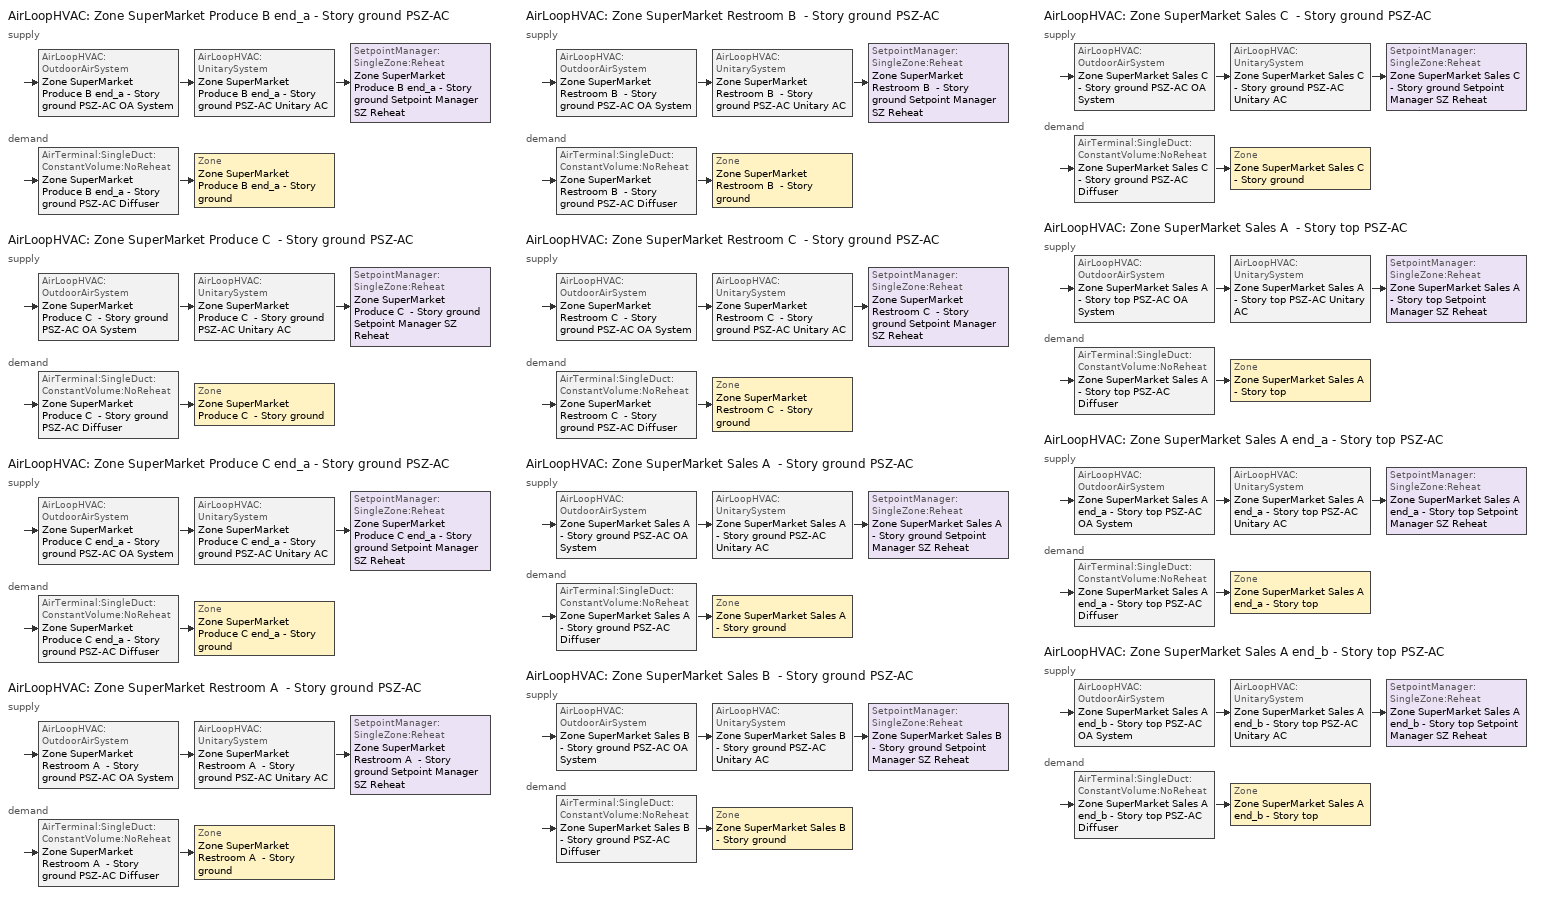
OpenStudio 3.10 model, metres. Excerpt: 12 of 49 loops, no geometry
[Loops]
AirLoopHVAC 'Zone SuperMarket Produce B end_a - Story ground PSZ-AC'
 supply: AirLoopHVAC:OutdoorAirSystem 'Zone SuperMarket Produce B end_a - Story ground PSZ-AC OA System' > AirLoopHVAC:UnitarySystem 'Zone SuperMarket Produce B end_a - Story ground PSZ-AC Unitary AC' > SetpointManager:SingleZone:Reheat 'Zone SuperMarket Produce B end_a - Story ground Setpoint Manager SZ Reheat'
 demand: AirTerminal:SingleDuct:ConstantVolume:NoReheat 'Zone SuperMarket Produce B end_a - Story ground PSZ-AC Diffuser' > Zone 'Zone SuperMarket Produce B end_a - Story ground'
AirLoopHVAC 'Zone SuperMarket Produce C  - Story ground PSZ-AC'
 supply: AirLoopHVAC:OutdoorAirSystem 'Zone SuperMarket Produce C  - Story ground PSZ-AC OA System' > AirLoopHVAC:UnitarySystem 'Zone SuperMarket Produce C  - Story ground PSZ-AC Unitary AC' > SetpointManager:SingleZone:Reheat 'Zone SuperMarket Produce C  - Story ground Setpoint Manager SZ Reheat'
 demand: AirTerminal:SingleDuct:ConstantVolume:NoReheat 'Zone SuperMarket Produce C  - Story ground PSZ-AC Diffuser' > Zone 'Zone SuperMarket Produce C  - Story ground'
AirLoopHVAC 'Zone SuperMarket Produce C end_a - Story ground PSZ-AC'
 supply: AirLoopHVAC:OutdoorAirSystem 'Zone SuperMarket Produce C end_a - Story ground PSZ-AC OA System' > AirLoopHVAC:UnitarySystem 'Zone SuperMarket Produce C end_a - Story ground PSZ-AC Unitary AC' > SetpointManager:SingleZone:Reheat 'Zone SuperMarket Produce C end_a - Story ground Setpoint Manager SZ Reheat'
 demand: AirTerminal:SingleDuct:ConstantVolume:NoReheat 'Zone SuperMarket Produce C end_a - Story ground PSZ-AC Diffuser' > Zone 'Zone SuperMarket Produce C end_a - Story ground'
AirLoopHVAC 'Zone SuperMarket Restroom A  - Story ground PSZ-AC'
 supply: AirLoopHVAC:OutdoorAirSystem 'Zone SuperMarket Restroom A  - Story ground PSZ-AC OA System' > AirLoopHVAC:UnitarySystem 'Zone SuperMarket Restroom A  - Story ground PSZ-AC Unitary AC' > SetpointManager:SingleZone:Reheat 'Zone SuperMarket Restroom A  - Story ground Setpoint Manager SZ Reheat'
 demand: AirTerminal:SingleDuct:ConstantVolume:NoReheat 'Zone SuperMarket Restroom A  - Story ground PSZ-AC Diffuser' > Zone 'Zone SuperMarket Restroom A  - Story ground'
AirLoopHVAC 'Zone SuperMarket Restroom B  - Story ground PSZ-AC'
 supply: AirLoopHVAC:OutdoorAirSystem 'Zone SuperMarket Restroom B  - Story ground PSZ-AC OA System' > AirLoopHVAC:UnitarySystem 'Zone SuperMarket Restroom B  - Story ground PSZ-AC Unitary AC' > SetpointManager:SingleZone:Reheat 'Zone SuperMarket Restroom B  - Story ground Setpoint Manager SZ Reheat'
 demand: AirTerminal:SingleDuct:ConstantVolume:NoReheat 'Zone SuperMarket Restroom B  - Story ground PSZ-AC Diffuser' > Zone 'Zone SuperMarket Restroom B  - Story ground'
AirLoopHVAC 'Zone SuperMarket Restroom C  - Story ground PSZ-AC'
 supply: AirLoopHVAC:OutdoorAirSystem 'Zone SuperMarket Restroom C  - Story ground PSZ-AC OA System' > AirLoopHVAC:UnitarySystem 'Zone SuperMarket Restroom C  - Story ground PSZ-AC Unitary AC' > SetpointManager:SingleZone:Reheat 'Zone SuperMarket Restroom C  - Story ground Setpoint Manager SZ Reheat'
 demand: AirTerminal:SingleDuct:ConstantVolume:NoReheat 'Zone SuperMarket Restroom C  - Story ground PSZ-AC Diffuser' > Zone 'Zone SuperMarket Restroom C  - Story ground'
AirLoopHVAC 'Zone SuperMarket Sales A  - Story ground PSZ-AC'
 supply: AirLoopHVAC:OutdoorAirSystem 'Zone SuperMarket Sales A  - Story ground PSZ-AC OA System' > AirLoopHVAC:UnitarySystem 'Zone SuperMarket Sales A  - Story ground PSZ-AC Unitary AC' > SetpointManager:SingleZone:Reheat 'Zone SuperMarket Sales A  - Story ground Setpoint Manager SZ Reheat'
 demand: AirTerminal:SingleDuct:ConstantVolume:NoReheat 'Zone SuperMarket Sales A  - Story ground PSZ-AC Diffuser' > Zone 'Zone SuperMarket Sales A  - Story ground'
AirLoopHVAC 'Zone SuperMarket Sales B  - Story ground PSZ-AC'
 supply: AirLoopHVAC:OutdoorAirSystem 'Zone SuperMarket Sales B  - Story ground PSZ-AC OA System' > AirLoopHVAC:UnitarySystem 'Zone SuperMarket Sales B  - Story ground PSZ-AC Unitary AC' > SetpointManager:SingleZone:Reheat 'Zone SuperMarket Sales B  - Story ground Setpoint Manager SZ Reheat'
 demand: AirTerminal:SingleDuct:ConstantVolume:NoReheat 'Zone SuperMarket Sales B  - Story ground PSZ-AC Diffuser' > Zone 'Zone SuperMarket Sales B  - Story ground'
AirLoopHVAC 'Zone SuperMarket Sales C  - Story ground PSZ-AC'
 supply: AirLoopHVAC:OutdoorAirSystem 'Zone SuperMarket Sales C  - Story ground PSZ-AC OA System' > AirLoopHVAC:UnitarySystem 'Zone SuperMarket Sales C  - Story ground PSZ-AC Unitary AC' > SetpointManager:SingleZone:Reheat 'Zone SuperMarket Sales C  - Story ground Setpoint Manager SZ Reheat'
 demand: AirTerminal:SingleDuct:ConstantVolume:NoReheat 'Zone SuperMarket Sales C  - Story ground PSZ-AC Diffuser' > Zone 'Zone SuperMarket Sales C  - Story ground'
AirLoopHVAC 'Zone SuperMarket Sales A  - Story top PSZ-AC'
 supply: AirLoopHVAC:OutdoorAirSystem 'Zone SuperMarket Sales A  - Story top PSZ-AC OA System' > AirLoopHVAC:UnitarySystem 'Zone SuperMarket Sales A  - Story top PSZ-AC Unitary AC' > SetpointManager:SingleZone:Reheat 'Zone SuperMarket Sales A  - Story top Setpoint Manager SZ Reheat'
 demand: AirTerminal:SingleDuct:ConstantVolume:NoReheat 'Zone SuperMarket Sales A  - Story top PSZ-AC Diffuser' > Zone 'Zone SuperMarket Sales A  - Story top'
AirLoopHVAC 'Zone SuperMarket Sales A end_a - Story top PSZ-AC'
 supply: AirLoopHVAC:OutdoorAirSystem 'Zone SuperMarket Sales A end_a - Story top PSZ-AC OA System' > AirLoopHVAC:UnitarySystem 'Zone SuperMarket Sales A end_a - Story top PSZ-AC Unitary AC' > SetpointManager:SingleZone:Reheat 'Zone SuperMarket Sales A end_a - Story top Setpoint Manager SZ Reheat'
 demand: AirTerminal:SingleDuct:ConstantVolume:NoReheat 'Zone SuperMarket Sales A end_a - Story top PSZ-AC Diffuser' > Zone 'Zone SuperMarket Sales A end_a - Story top'
AirLoopHVAC 'Zone SuperMarket Sales A end_b - Story top PSZ-AC'
 supply: AirLoopHVAC:OutdoorAirSystem 'Zone SuperMarket Sales A end_b - Story top PSZ-AC OA System' > AirLoopHVAC:UnitarySystem 'Zone SuperMarket Sales A end_b - Story top PSZ-AC Unitary AC' > SetpointManager:SingleZone:Reheat 'Zone SuperMarket Sales A end_b - Story top Setpoint Manager SZ Reheat'
 demand: AirTerminal:SingleDuct:ConstantVolume:NoReheat 'Zone SuperMarket Sales A end_b - Story top PSZ-AC Diffuser' > Zone 'Zone SuperMarket Sales A end_b - Story top'
[Sizing:Zone] Zone Cooling Design Supply Air Temperature Input Method=SupplyAirTemperature; Zone Cooling Design Supply Air Temperature {C}=12.7778; Zone Cooling Design Supply Air Temperature Difference {deltaC}=11.11; Zone Heating Design Supply Air Temperature Input Method=SupplyAirTemperature; Zone Heating Design Supply Air Temperature {C}=50; Zone Heating Design Supply Air Temperature Difference {deltaC}=11.11; Zone Cooling Design Supply Air Humidity Ratio {kg-H2O/kg-air}=0.0085; Zone Heating Design Supply Air Humidity Ratio {kg-H2O/kg-air}=0.008; Cooling Design Air Flow Method=DesignDay; Heating Design Air Flow Method=DesignDay; Heating Maximum Air Flow Fraction=1; Account for Dedicated Outdoor Air System=No; Dedicated Outdoor Air System Control Strategy=NeutralSupplyAir; Dedicated Outdoor Air Low Setpoint Temperature for Design {C}=autosize; Dedicated Outdoor Air High Setpoint Temperature for Design {C}=autosize; Zone Load Sizing Method=Sensible Load Only No Latent Load; Zone Latent Cooling Design Supply Air Humidity Ratio Input Method=HumidityRatioDifference; Zone Cooling Design Supply Air Humidity Ratio Difference {kgWater/kgDryAir}=0.005; Zone Latent Heating Design Supply Air Humidity Ratio Input Method=HumidityRatioDifference; Zone Humidification Design Supply Air Humidity Ratio Difference {kgWater/kgDryAir}=0.005; Sizing Option=Coincident
Zone SuperMarket Produce B end_a - Story ground; Zone SuperMarket Produce C end_a - Story ground; Zone SuperMarket Produce C  - Story ground; Zone SuperMarket Restroom A  - Story ground; Zone SuperMarket Restroom B  - Story ground; Zone SuperMarket Restroom C  - Story ground; Zone SuperMarket Sales A  - Story ground; Zone SuperMarket Sales B  - Story ground; Zone SuperMarket Sales C  - Story ground; Zone SuperMarket Sales A end_a - Story top; Zone SuperMarket Sales A  - Story top; Zone SuperMarket Sales A end_b - Story top
[Zone equipment]
Zone SuperMarket Produce B end_a - Story ground: Zone SuperMarket Produce B end_a - Story ground PSZ-AC Diffuser
Zone SuperMarket Produce C end_a - Story ground: Zone SuperMarket Produce C end_a - Story ground PSZ-AC Diffuser
Zone SuperMarket Produce C  - Story ground: Zone SuperMarket Produce C  - Story ground PSZ-AC Diffuser
Zone SuperMarket Restroom A  - Story ground: Zone SuperMarket Restroom A  - Story ground PSZ-AC Diffuser
Zone SuperMarket Restroom B  - Story ground: Zone SuperMarket Restroom B  - Story ground PSZ-AC Diffuser
Zone SuperMarket Restroom C  - Story ground: Zone SuperMarket Restroom C  - Story ground PSZ-AC Diffuser
Zone SuperMarket Sales A  - Story ground: Zone SuperMarket Sales A  - Story ground PSZ-AC Diffuser
Zone SuperMarket Sales B  - Story ground: Zone SuperMarket Sales B  - Story ground PSZ-AC Diffuser
Zone SuperMarket Sales C  - Story ground: Zone SuperMarket Sales C  - Story ground PSZ-AC Diffuser
Zone SuperMarket Sales A end_a - Story top: Zone SuperMarket Sales A end_a - Story top PSZ-AC Diffuser
Zone SuperMarket Sales A  - Story top: Zone SuperMarket Sales A  - Story top PSZ-AC Diffuser
Zone SuperMarket Sales A end_b - Story top: Zone SuperMarket Sales A end_b - Story top PSZ-AC Diffuser
[AirLoopHVAC] Design Return Air Flow Fraction of Supply Air Flow=1
Name | Availability Schedule | Design Supply Air Flow Rate {m3/s}
Zone SuperMarket Produce B end_a - Story ground PSZ-AC | Zone SuperMarket Produce B end_a - Story ground PSZ-AC_constant_night_fan_schedule | 0.29389
Zone SuperMarket Produce C  - Story ground PSZ-AC | Zone SuperMarket Produce C  - Story ground PSZ-AC_constant_night_fan_schedule | 0.333677
Zone SuperMarket Produce C end_a - Story ground PSZ-AC | Zone SuperMarket Produce C end_a - Story ground PSZ-AC_constant_night_fan_schedule | 0.106732
Zone SuperMarket Restroom A  - Story ground PSZ-AC | Zone SuperMarket Restroom A  - Story ground PSZ-AC_constant_night_fan_schedule | 0.0580182
Zone SuperMarket Restroom B  - Story ground PSZ-AC | Zone SuperMarket Restroom B  - Story ground PSZ-AC_constant_night_fan_schedule | 0.222633
Zone SuperMarket Restroom C  - Story ground PSZ-AC | Zone SuperMarket Restroom C  - Story ground PSZ-AC_constant_night_fan_schedule | 0.0580182
Zone SuperMarket Sales A  - Story ground PSZ-AC | Zone SuperMarket Sales A  - Story ground PSZ-AC_constant_night_fan_schedule | 0.285433
Zone SuperMarket Sales B  - Story ground PSZ-AC | Zone SuperMarket Sales B  - Story ground PSZ-AC_constant_night_fan_schedule | 0.84582
Zone SuperMarket Sales C  - Story ground PSZ-AC | Zone SuperMarket Sales C  - Story ground PSZ-AC_constant_night_fan_schedule | 0.270345
Zone SuperMarket Sales A  - Story top PSZ-AC | Zone SuperMarket Sales A  - Story top PSZ-AC_constant_night_fan_schedule | 2.94826
Zone SuperMarket Sales A end_a - Story top PSZ-AC | Zone SuperMarket Sales A end_a - Story top PSZ-AC_constant_night_fan_schedule | 0.231279
Zone SuperMarket Sales A end_b - Story top PSZ-AC | Zone SuperMarket Sales A end_b - Story top PSZ-AC_constant_night_fan_schedule | 0.227542
[Sizing:System] Type of Load to Size On=Sensible; Central Heating Maximum System Air Flow Ratio=1; Preheat Design Temperature {C}=7.22222; Preheat Design Humidity Ratio {kg-H2O/kg-Air}=0.008; Precool Design Temperature {C}=12.7778; Precool Design Humidity Ratio {kg-H2O/kg-Air}=0.008; Central Cooling Design Supply Air Temperature {C}=12.7778; Central Heating Design Supply Air Temperature {C}=50; Sizing Option=Coincident; 100% Outdoor Air in Cooling=No; 100% Outdoor Air in Heating=No; Central Cooling Design Supply Air Humidity Ratio {kg-H2O/kg-Air}=0.0085; Central Heating Design Supply Air Humidity Ratio {kg-H2O/kg-Air}=0.008; Cooling Design Air Flow Method=DesignDay; Heating Design Air Flow Method=DesignDay; System Outdoor Air Method=ZoneSum; Zone Maximum Outdoor Air Fraction=1; Cooling Supply Air Flow Rate Per Floor Area {m3/s-m2}=0.00996765; Cooling Fraction of Autosized Cooling Supply Air Flow Rate=1; Cooling Supply Air Flow Rate Per Unit Cooling Capacity {m3/s-W}=3.94755e-05; Heating Supply Air Flow Rate Per Floor Area {m3/s-m2}=0.00996765; Heating Fraction of Autosized Heating Supply Air Flow Rate=1; Heating Fraction of Autosized Cooling Supply Air Flow Rate=1; Heating Supply Air Flow Rate Per Unit Heating Capacity {m3/s-W}=3.15882e-05; Cooling Design Capacity Method=CoolingDesignCapacity; Cooling Design Capacity Per Floor Area {W/m2}=234.7; Fraction of Autosized Cooling Design Capacity=1; Heating Design Capacity Method=HeatingDesignCapacity; Heating Design Capacity Per Floor Area {W/m2}=157; Fraction of Autosized Heating Design Capacity=1; Central Cooling Capacity Control Method=OnOff; Occupant Diversity=1
Name | Design Outdoor Air Flow Rate {m3/s} | Cooling Design Capacity {W} | Heating Design Capacity {W}
Zone SuperMarket Produce B end_a - Story ground PSZ-AC | 0.29389 | 5352.53 | 8305.97
Zone SuperMarket Produce C  - Story ground PSZ-AC | 0.333677 | 6500.44 | 10730.79
Zone SuperMarket Produce C end_a - Story ground PSZ-AC | 0.106732 | 1693.56 | 2540.98
Zone SuperMarket Restroom A  - Story ground PSZ-AC; Zone SuperMarket Restroom C  - Story ground PSZ-AC | 0.0580182 | 1706.07 | 3942.13
Zone SuperMarket Restroom B  - Story ground PSZ-AC | 0.222633 | 6546.72 | 15127.14
Zone SuperMarket Sales A  - Story ground PSZ-AC | 0.285433 | 4088.61 | 3752.61
Zone SuperMarket Sales B  - Story ground PSZ-AC | 0.84582 | 12696.99 | 14399.88
Zone SuperMarket Sales C  - Story ground PSZ-AC | 0.270345 | 3862.95 | 3752.61
Zone SuperMarket Sales A  - Story top PSZ-AC | 2.94826 | 42531.98 | 33576.05
Zone SuperMarket Sales A end_a - Story top PSZ-AC | 0.231279 | 3201.58 | 2969.93
Zone SuperMarket Sales A end_b - Story top PSZ-AC | 0.227542 | 3168.68 | 2970.12
[SetpointManager:SingleZone:Reheat] Minimum Supply Air Temperature {C}=12.7778; Maximum Supply Air Temperature {C}=50
Name | Control Zone | Setpoint Node or NodeList
Zone SuperMarket Produce B end_a - Story ground Setpoint Manager SZ Reheat | Zone SuperMarket Produce B end_a - Story ground | Zone SuperMarket Produce B end_a - Story ground PSZ-AC Supply Outlet Node
Zone SuperMarket Produce C  - Story ground Setpoint Manager SZ Reheat | Zone SuperMarket Produce C  - Story ground | Zone SuperMarket Produce C  - Story ground PSZ-AC Supply Outlet Node
Zone SuperMarket Produce C end_a - Story ground Setpoint Manager SZ Reheat | Zone SuperMarket Produce C end_a - Story ground | Zone SuperMarket Produce C end_a - Story ground PSZ-AC Supply Outlet Node
Zone SuperMarket Restroom A  - Story ground Setpoint Manager SZ Reheat | Zone SuperMarket Restroom A  - Story ground | Zone SuperMarket Restroom A  - Story ground PSZ-AC Supply Outlet Node
Zone SuperMarket Restroom B  - Story ground Setpoint Manager SZ Reheat | Zone SuperMarket Restroom B  - Story ground | Zone SuperMarket Restroom B  - Story ground PSZ-AC Supply Outlet Node
Zone SuperMarket Restroom C  - Story ground Setpoint Manager SZ Reheat | Zone SuperMarket Restroom C  - Story ground | Zone SuperMarket Restroom C  - Story ground PSZ-AC Supply Outlet Node
Zone SuperMarket Sales A  - Story ground Setpoint Manager SZ Reheat | Zone SuperMarket Sales A  - Story ground | Zone SuperMarket Sales A  - Story ground PSZ-AC Supply Outlet Node
Zone SuperMarket Sales B  - Story ground Setpoint Manager SZ Reheat | Zone SuperMarket Sales B  - Story ground | Zone SuperMarket Sales B  - Story ground PSZ-AC Supply Outlet Node
Zone SuperMarket Sales C  - Story ground Setpoint Manager SZ Reheat | Zone SuperMarket Sales C  - Story ground | Zone SuperMarket Sales C  - Story ground PSZ-AC Supply Outlet Node
Zone SuperMarket Sales A  - Story top Setpoint Manager SZ Reheat | Zone SuperMarket Sales A  - Story top | Zone SuperMarket Sales A  - Story top PSZ-AC Supply Outlet Node
Zone SuperMarket Sales A end_a - Story top Setpoint Manager SZ Reheat | Zone SuperMarket Sales A end_a - Story top | Zone SuperMarket Sales A end_a - Story top PSZ-AC Supply Outlet Node
Zone SuperMarket Sales A end_b - Story top Setpoint Manager SZ Reheat | Zone SuperMarket Sales A end_b - Story top | Zone SuperMarket Sales A end_b - Story top PSZ-AC Supply Outlet Node
[Coil:Heating:Electric] Efficiency=1
Name | Availability Schedule | Nominal Capacity {W}
Zone SuperMarket Produce B end_a - Story ground PSZ-AC Electric Htg Coil | Always On Discrete | 14532.1
Zone SuperMarket Produce B end_a - Story ground PSZ-AC No Heat; Zone SuperMarket Produce C  - Story ground PSZ-AC No Heat; Zone SuperMarket Produce C end_a - Story ground PSZ-AC No Heat; Zone SuperMarket Restroom A  - Story ground PSZ-AC No Heat; Zone SuperMarket Restroom B  - Story ground PSZ-AC No Heat; Zone SuperMarket Restroom C  - Story ground PSZ-AC No Heat; Zone SuperMarket Sales A  - Story ground PSZ-AC No Heat; Zone SuperMarket Sales B  - Story ground PSZ-AC No Heat; Zone SuperMarket Sales C  - Story ground PSZ-AC No Heat; Zone SuperMarket Sales A  - Story top PSZ-AC No Heat; Zone SuperMarket Sales A end_a - Story top PSZ-AC No Heat; Zone SuperMarket Sales A end_b - Story top PSZ-AC No Heat | Always Off Discrete | 0
Zone SuperMarket Produce C  - Story ground PSZ-AC Electric Htg Coil | Always On Discrete | 17105.6
Zone SuperMarket Produce C end_a - Story ground PSZ-AC Electric Htg Coil | Always On Discrete | 4880.58
Zone SuperMarket Restroom A  - Story ground PSZ-AC Electric Htg Coil; Zone SuperMarket Restroom C  - Story ground PSZ-AC Electric Htg Coil | Always On Discrete | 3942.13
Zone SuperMarket Restroom B  - Story ground PSZ-AC Electric Htg Coil | Always On Discrete | 15127.1
Zone SuperMarket Sales A  - Story ground PSZ-AC Electric Htg Coil | Always On Discrete | 12102.7
Zone SuperMarket Sales B  - Story ground PSZ-AC Electric Htg Coil | Always On Discrete | 37391.3
Zone SuperMarket Sales C  - Story ground PSZ-AC Electric Htg Coil | Always On Discrete | 11555.4
Zone SuperMarket Sales A  - Story top PSZ-AC Electric Htg Coil | Always On Discrete | 122597
Zone SuperMarket Sales A end_a - Story top PSZ-AC Electric Htg Coil | Always On Discrete | 9398.72
Zone SuperMarket Sales A end_b - Story top PSZ-AC Electric Htg Coil | Always On Discrete | 9263.16
[Coil:Cooling:DX:SingleSpeed] Availability Schedule=Always On Discrete; Rated Evaporator Fan Power Per Volume Flow Rate 2017 {W/(m3/s)}=773.3; Rated Evaporator Fan Power Per Volume Flow Rate 2023 {W/(m3/s)}=934.4; Total Cooling Capacity Function of Temperature Curve=CoilClgDXQRatio_fTwbToadbSI; Total Cooling Capacity Function of Flow Fraction Curve=CoilClgDXSnglQRatio_fCFMRatio; Energy Input Ratio Function of Temperature Curve=CoilClgDXEIRRatio_fTwbToadbSI; Energy Input Ratio Function of Flow Fraction Curve=CoilClgDXSnglEIRRatio_fCFMRatio; Part Load Fraction Correlation Curve=CoilClgDXEIRRatio_fQFrac; Minimum Outdoor Dry-Bulb Temperature for Compressor Operation {C}=-25; Nominal Time for Condensate Removal to Begin {s}=0; Ratio of Initial Moisture Evaporation Rate and Steady State Latent Capacity=0; Maximum Cycling Rate {cycles/hr}=0; Latent Capacity Time Constant {s}=0; Condenser Type=AirCooled; Evaporative Condenser Effectiveness=0.9; Evaporative Condenser Air Flow Rate {m3/s}=autosize; Evaporative Condenser Pump Rated Power Consumption {W}=autosize; Crankcase Heater Capacity {W}=0; Maximum Outdoor Dry-Bulb Temperature for Crankcase Heater Operation {C}=10; Basin Heater Capacity {W/K}=0; Basin Heater Setpoint Temperature {C}=2
Name | Rated Total Cooling Capacity {W} | Rated Sensible Heat Ratio | Rated COP {W/W} | Rated Air Flow Rate {m3/s}
Zone SuperMarket Produce B end_a - Story ground PSZ-AC 1spd DX AC Clg Coil 39kBtu/hr 13SEER | 7298 | 0.701083 | 3.6504 | 0.29389
Zone SuperMarket Produce C  - Story ground PSZ-AC 1spd DX AC Clg Coil 47kBtu/hr 13SEER | 8285.98 | 0.701083 | 3.6504 | 0.333677
Zone SuperMarket Produce C end_a - Story ground PSZ-AC 1spd DX AC Clg Coil 12kBtu/hr 13SEER | 2650.4 | 0.701083 | 3.6504 | 0.106732
Zone SuperMarket Restroom A  - Story ground PSZ-AC 1spd DX AC Clg Coil 5kBtu/hr 13SEER; Zone SuperMarket Restroom C  - Story ground PSZ-AC 1spd DX AC Clg Coil 5kBtu/hr 13SEER | 1440.73 | 0.701083 | 3.6504 | 0.0580182
Zone SuperMarket Restroom B  - Story ground PSZ-AC 1spd DX AC Clg Coil 19kBtu/hr 13SEER | 5528.51 | 0.701083 | 3.6504 | 0.222633
Zone SuperMarket Sales A  - Story ground PSZ-AC 1spd DX AC Clg Coil 25kBtu/hr 13SEER | 6565.77 | 0.725576 | 3.6504 | 0.285433
Zone SuperMarket Sales B  - Story ground PSZ-AC 1spd DX AC Clg Coil 81kBtu/hr 11.2EER | 21003.7 | 0.701083 | 3.86636 | 0.84582
Zone SuperMarket Sales C  - Story ground PSZ-AC 1spd DX AC Clg Coil 24kBtu/hr 13SEER | 6383 | 0.716766 | 3.6504 | 0.270345
Zone SuperMarket Sales A  - Story top PSZ-AC 1spd DX AC Clg Coil 256kBtu/hr 10EER | 66372.9 | 0.732338 | 3.46672 | 2.94826
Zone SuperMarket Sales A end_a - Story top PSZ-AC 1spd DX AC Clg Coil 19kBtu/hr 13SEER | 4833.44 | 0.759214 | 3.6504 | 0.231279
Zone SuperMarket Sales A end_b - Story top PSZ-AC 1spd DX AC Clg Coil 18kBtu/hr 13SEER | 4772.32 | 0.758178 | 3.6504 | 0.227542
[Fan:OnOff] Availability Schedule=Always On Discrete; Motor In Airstream Fraction=1
Name | Fan Total Efficiency | Pressure Rise {Pa} | Maximum Flow Rate {m3/s} | Motor Efficiency | Fan Power Ratio Function of Speed Ratio Curve | Fan Efficiency Ratio Function of Speed Ratio Curve
Zone SuperMarket Produce B end_a - Story ground PSZ-AC Fan | 0.53625 | 622.722 | 0.29389 | 0.825 | Fan On Off Power Curve 30 | Fan On Off Efficiency Curve 30
Zone SuperMarket Produce C  - Story ground PSZ-AC Fan | 0.53625 | 622.722 | 0.333677 | 0.825 | Fan On Off Power Curve 31 | Fan On Off Efficiency Curve 31
Zone SuperMarket Produce C end_a - Story ground PSZ-AC Fan | 0.53625 | 622.722 | 0.106732 | 0.825 | Fan On Off Power Curve 32 | Fan On Off Efficiency Curve 32
Zone SuperMarket Restroom A  - Story ground PSZ-AC Fan | 0.53625 | 622.722 | 0.0580182 | 0.825 | Fan On Off Power Curve 33 | Fan On Off Efficiency Curve 33
Zone SuperMarket Restroom B  - Story ground PSZ-AC Fan | 0.53625 | 622.722 | 0.222633 | 0.825 | Fan On Off Power Curve 34 | Fan On Off Efficiency Curve 34
Zone SuperMarket Restroom C  - Story ground PSZ-AC Fan | 0.53625 | 622.722 | 0.0580182 | 0.825 | Fan On Off Power Curve 35 | Fan On Off Efficiency Curve 35
Zone SuperMarket Sales A  - Story ground PSZ-AC Fan | 0.53625 | 622.722 | 0.285433 | 0.825 | Fan On Off Power Curve 36 | Fan On Off Efficiency Curve 36
Zone SuperMarket Sales B  - Story ground PSZ-AC Fan | 0.546 | 622.722 | 0.84582 | 0.84 | Fan On Off Power Curve 37 | Fan On Off Efficiency Curve 37
Zone SuperMarket Sales C  - Story ground PSZ-AC Fan | 0.53625 | 622.722 | 0.270345 | 0.825 | Fan On Off Power Curve 38 | Fan On Off Efficiency Curve 38
Zone SuperMarket Sales A  - Story top PSZ-AC Fan | 0.58175 | 1018.77 | 2.94826 | 0.895 | Fan On Off Power Curve 39 | Fan On Off Efficiency Curve 39
Zone SuperMarket Sales A end_a - Story top PSZ-AC Fan | 0.53625 | 622.722 | 0.231279 | 0.825 | Fan On Off Power Curve 40 | Fan On Off Efficiency Curve 40
Zone SuperMarket Sales A end_b - Story top PSZ-AC Fan | 0.53625 | 622.722 | 0.227542 | 0.825 | Fan On Off Power Curve 41 | Fan On Off Efficiency Curve 41
[AirLoopHVAC:UnitarySystem] Control Type=Load; Dehumidification Control Type=None; Availability Schedule=Always On Discrete; Fan Placement=DrawThrough; DX Heating Coil Sizing Ratio=1; Use DOAS DX Cooling Coil=No; DOAS DX Cooling Coil Leaving Minimum Air Temperature {C}=2; Latent Load Control=SensibleOnlyLoadControl; Supply Air Flow Rate Method During Cooling Operation=SupplyAirFlowRate; Supply Air Flow Rate Method During Heating Operation=SupplyAirFlowRate; Supply Air Flow Rate Method When No Cooling or Heating is Required=None; No Load Supply Air Flow Rate Control Set To Low Speed=Yes; Maximum Supply Air Temperature {C}=50; Maximum Outdoor Dry-Bulb Temperature for Supplemental Heater Operation {C}=21; Ancilliary On-Cycle Electric Power {W}=0; Ancilliary Off-Cycle Electric Power {W}=0
Name | Controlling Zone or Thermostat Location | Supply Fan | Supply Air Fan Operating Mode Schedule | Heating Coil | Cooling Coil | Supplemental Heating Coil | Supply Air Flow Rate During Cooling Operation {m3/s} | Supply Air Flow Rate During Heating Operation {m3/s}
Zone SuperMarket Produce B end_a - Story ground PSZ-AC Unitary AC | Zone SuperMarket Produce B end_a - Story ground | Zone SuperMarket Produce B end_a - Story ground PSZ-AC Fan | Zone SuperMarket Produce B end_a - Story ground PSZ-AC_constant_night_fan_schedule | Zone SuperMarket Produce B end_a - Story ground PSZ-AC Electric Htg Coil | Zone SuperMarket Produce B end_a - Story ground PSZ-AC 1spd DX AC Clg Coil 39kBtu/hr 13SEER | Zone SuperMarket Produce B end_a - Story ground PSZ-AC No Heat | 0.29389 | 0.29389
Zone SuperMarket Produce C  - Story ground PSZ-AC Unitary AC | Zone SuperMarket Produce C  - Story ground | Zone SuperMarket Produce C  - Story ground PSZ-AC Fan | Zone SuperMarket Produce C  - Story ground PSZ-AC_constant_night_fan_schedule | Zone SuperMarket Produce C  - Story ground PSZ-AC Electric Htg Coil | Zone SuperMarket Produce C  - Story ground PSZ-AC 1spd DX AC Clg Coil 47kBtu/hr 13SEER | Zone SuperMarket Produce C  - Story ground PSZ-AC No Heat | 0.333677 | 0.333677
Zone SuperMarket Produce C end_a - Story ground PSZ-AC Unitary AC | Zone SuperMarket Produce C end_a - Story ground | Zone SuperMarket Produce C end_a - Story ground PSZ-AC Fan | Zone SuperMarket Produce C end_a - Story ground PSZ-AC_constant_night_fan_schedule | Zone SuperMarket Produce C end_a - Story ground PSZ-AC Electric Htg Coil | Zone SuperMarket Produce C end_a - Story ground PSZ-AC 1spd DX AC Clg Coil 12kBtu/hr 13SEER | Zone SuperMarket Produce C end_a - Story ground PSZ-AC No Heat | 0.106732 | 0.106732
Zone SuperMarket Restroom A  - Story ground PSZ-AC Unitary AC | Zone SuperMarket Restroom A  - Story ground | Zone SuperMarket Restroom A  - Story ground PSZ-AC Fan | Zone SuperMarket Restroom A  - Story ground PSZ-AC_constant_night_fan_schedule | Zone SuperMarket Restroom A  - Story ground PSZ-AC Electric Htg Coil | Zone SuperMarket Restroom A  - Story ground PSZ-AC 1spd DX AC Clg Coil 5kBtu/hr 13SEER | Zone SuperMarket Restroom A  - Story ground PSZ-AC No Heat | 0.0580182 | 0.0580182
Zone SuperMarket Restroom B  - Story ground PSZ-AC Unitary AC | Zone SuperMarket Restroom B  - Story ground | Zone SuperMarket Restroom B  - Story ground PSZ-AC Fan | Zone SuperMarket Restroom B  - Story ground PSZ-AC_constant_night_fan_schedule | Zone SuperMarket Restroom B  - Story ground PSZ-AC Electric Htg Coil | Zone SuperMarket Restroom B  - Story ground PSZ-AC 1spd DX AC Clg Coil 19kBtu/hr 13SEER | Zone SuperMarket Restroom B  - Story ground PSZ-AC No Heat | 0.222633 | 0.222633
Zone SuperMarket Restroom C  - Story ground PSZ-AC Unitary AC | Zone SuperMarket Restroom C  - Story ground | Zone SuperMarket Restroom C  - Story ground PSZ-AC Fan | Zone SuperMarket Restroom C  - Story ground PSZ-AC_constant_night_fan_schedule | Zone SuperMarket Restroom C  - Story ground PSZ-AC Electric Htg Coil | Zone SuperMarket Restroom C  - Story ground PSZ-AC 1spd DX AC Clg Coil 5kBtu/hr 13SEER | Zone SuperMarket Restroom C  - Story ground PSZ-AC No Heat | 0.0580182 | 0.0580182
Zone SuperMarket Sales A  - Story ground PSZ-AC Unitary AC | Zone SuperMarket Sales A  - Story ground | Zone SuperMarket Sales A  - Story ground PSZ-AC Fan | Zone SuperMarket Sales A  - Story ground PSZ-AC_constant_night_fan_schedule | Zone SuperMarket Sales A  - Story ground PSZ-AC Electric Htg Coil | Zone SuperMarket Sales A  - Story ground PSZ-AC 1spd DX AC Clg Coil 25kBtu/hr 13SEER | Zone SuperMarket Sales A  - Story ground PSZ-AC No Heat | 0.285433 | 0.285433
Zone SuperMarket Sales B  - Story ground PSZ-AC Unitary AC | Zone SuperMarket Sales B  - Story ground | Zone SuperMarket Sales B  - Story ground PSZ-AC Fan | Zone SuperMarket Sales B  - Story ground PSZ-AC_constant_night_fan_schedule | Zone SuperMarket Sales B  - Story ground PSZ-AC Electric Htg Coil | Zone SuperMarket Sales B  - Story ground PSZ-AC 1spd DX AC Clg Coil 81kBtu/hr 11.2EER | Zone SuperMarket Sales B  - Story ground PSZ-AC No Heat | 0.84582 | 0.84582
Zone SuperMarket Sales C  - Story ground PSZ-AC Unitary AC | Zone SuperMarket Sales C  - Story ground | Zone SuperMarket Sales C  - Story ground PSZ-AC Fan | Zone SuperMarket Sales C  - Story ground PSZ-AC_constant_night_fan_schedule | Zone SuperMarket Sales C  - Story ground PSZ-AC Electric Htg Coil | Zone SuperMarket Sales C  - Story ground PSZ-AC 1spd DX AC Clg Coil 24kBtu/hr 13SEER | Zone SuperMarket Sales C  - Story ground PSZ-AC No Heat | 0.270345 | 0.270345
Zone SuperMarket Sales A  - Story top PSZ-AC Unitary AC | Zone SuperMarket Sales A  - Story top | Zone SuperMarket Sales A  - Story top PSZ-AC Fan | Zone SuperMarket Sales A  - Story top PSZ-AC_constant_night_fan_schedule | Zone SuperMarket Sales A  - Story top PSZ-AC Electric Htg Coil | Zone SuperMarket Sales A  - Story top PSZ-AC 1spd DX AC Clg Coil 256kBtu/hr 10EER | Zone SuperMarket Sales A  - Story top PSZ-AC No Heat | 2.94826 | 2.94826
Zone SuperMarket Sales A end_a - Story top PSZ-AC Unitary AC | Zone SuperMarket Sales A end_a - Story top | Zone SuperMarket Sales A end_a - Story top PSZ-AC Fan | Zone SuperMarket Sales A end_a - Story top PSZ-AC_constant_night_fan_schedule | Zone SuperMarket Sales A end_a - Story top PSZ-AC Electric Htg Coil | Zone SuperMarket Sales A end_a - Story top PSZ-AC 1spd DX AC Clg Coil 19kBtu/hr 13SEER | Zone SuperMarket Sales A end_a - Story top PSZ-AC No Heat | 0.231279 | 0.231279
Zone SuperMarket Sales A end_b - Story top PSZ-AC Unitary AC | Zone SuperMarket Sales A end_b - Story top | Zone SuperMarket Sales A end_b - Story top PSZ-AC Fan | Zone SuperMarket Sales A end_b - Story top PSZ-AC_constant_night_fan_schedule | Zone SuperMarket Sales A end_b - Story top PSZ-AC Electric Htg Coil | Zone SuperMarket Sales A end_b - Story top PSZ-AC 1spd DX AC Clg Coil 18kBtu/hr 13SEER | Zone SuperMarket Sales A end_b - Story top PSZ-AC No Heat | 0.227542 | 0.227542
[Controller:OutdoorAir] Economizer Control Type=NoEconomizer; Economizer Control Action Type=ModulateFlow; Economizer Maximum Limit Dry-Bulb Temperature {C}=28; Economizer Maximum Limit Enthalpy {J/kg}=64000; Lockout Type=LockoutWithCompressor; Minimum Limit Type=FixedMinimum; High Humidity Control=No; High Humidity Outdoor Air Flow Ratio=1; Control High Indoor Humidity Based on Outdoor Humidity Ratio=Yes; Heat Recovery Bypass Control Type=BypassWhenWithinEconomizerLimits; Economizer Operation Staging=InterlockedWithMechanicalCooling
Name | Minimum Outdoor Air Flow Rate {m3/s} | Maximum Outdoor Air Flow Rate {m3/s} | Minimum Outdoor Air Schedule | Maximum Fraction of Outdoor Air Schedule | Controller Mechanical Ventilation
Zone SuperMarket Produce B end_a - Story ground PSZ-AC OA System Controller | 0.122243 | 0.29389 | Zone SuperMarket Produce B end_a - Story ground PSZ-AC_night_ventcycle_schedule | ems_Zone_SuperMarket_Produce_B_end_a___Story_ground_PSZ_AC_maxOASch | Controller Mechanical Ventilation 31
Zone SuperMarket Produce C  - Story ground PSZ-AC OA System Controller | 0.15793 | 0.333677 | Zone SuperMarket Produce C  - Story ground PSZ-AC_night_ventcycle_schedule | ems_Zone_SuperMarket_Produce_C____Story_ground_PSZ_AC_maxOASch | Controller Mechanical Ventilation 32
Zone SuperMarket Produce C end_a - Story ground PSZ-AC OA System Controller | 0.0318565 | 0.106732 | Zone SuperMarket Produce C end_a - Story ground PSZ-AC_night_ventcycle_schedule | ems_Zone_SuperMarket_Produce_C_end_a___Story_ground_PSZ_AC_maxOASch | Controller Mechanical Ventilation 33
Zone SuperMarket Restroom A  - Story ground PSZ-AC OA System Controller | 0.0580182 | 0.0580182 | Zone SuperMarket Restroom A  - Story ground PSZ-AC_night_ventcycle_schedule | ems_Zone_SuperMarket_Restroom_A____Story_ground_PSZ_AC_maxOASch | Controller Mechanical Ventilation 34
Zone SuperMarket Restroom B  - Story ground PSZ-AC OA System Controller | 0.222633 | 0.222633 | Zone SuperMarket Restroom B  - Story ground PSZ-AC_night_ventcycle_schedule | ems_Zone_SuperMarket_Restroom_B____Story_ground_PSZ_AC_maxOASch | Controller Mechanical Ventilation 35
Zone SuperMarket Restroom C  - Story ground PSZ-AC OA System Controller | 0.0580182 | 0.0580182 | Zone SuperMarket Restroom C  - Story ground PSZ-AC_night_ventcycle_schedule | ems_Zone_SuperMarket_Restroom_C____Story_ground_PSZ_AC_maxOASch | Controller Mechanical Ventilation 36
Zone SuperMarket Sales A  - Story ground PSZ-AC OA System Controller | 0.0552288 | 0.285433 | Zone SuperMarket Sales A  - Story ground PSZ-AC_night_ventcycle_schedule | ems_Zone_SuperMarket_Sales_A____Story_ground_PSZ_AC_maxOASch | Controller Mechanical Ventilation 37
Zone SuperMarket Sales B  - Story ground PSZ-AC OA System Controller | 0.21193 | 0.84582 | Zone SuperMarket Sales B  - Story ground PSZ-AC_night_ventcycle_schedule | ems_Zone_SuperMarket_Sales_B____Story_ground_PSZ_AC_maxOASch | Controller Mechanical Ventilation 38
Zone SuperMarket Sales C  - Story ground PSZ-AC OA System Controller | 0.0552288 | 0.270345 | Zone SuperMarket Sales C  - Story ground PSZ-AC_night_ventcycle_schedule | ems_Zone_SuperMarket_Sales_C____Story_ground_PSZ_AC_maxOASch | Controller Mechanical Ventilation 39
Zone SuperMarket Sales A  - Story top PSZ-AC OA System Controller | 0.494154 | 2.94826 | Zone SuperMarket Sales A  - Story top PSZ-AC_night_ventcycle_schedule | ems_Zone_SuperMarket_Sales_A____Story_top_PSZ_AC_maxOASch | Controller Mechanical Ventilation 40
Zone SuperMarket Sales A end_a - Story top PSZ-AC OA System Controller | 0.0318565 | 0.231279 | Zone SuperMarket Sales A end_a - Story top PSZ-AC_night_ventcycle_schedule | ems_Zone_SuperMarket_Sales_A_end_a___Story_top_PSZ_AC_maxOASch | Controller Mechanical Ventilation 41
Zone SuperMarket Sales A end_b - Story top PSZ-AC OA System Controller | 0.0318565 | 0.227542 | Zone SuperMarket Sales A end_b - Story top PSZ-AC_night_ventcycle_schedule | ems_Zone_SuperMarket_Sales_A_end_b___Story_top_PSZ_AC_maxOASch | Controller Mechanical Ventilation 42
[Controller:MechanicalVentilation] Availability Schedule=Always On Discrete
Controller Mechanical Ventilation 31; Controller Mechanical Ventilation 32; Controller Mechanical Ventilation 33; Controller Mechanical Ventilation 34; Controller Mechanical Ventilation 35; Controller Mechanical Ventilation 36; Controller Mechanical Ventilation 37; Controller Mechanical Ventilation 38; Controller Mechanical Ventilation 39; Controller Mechanical Ventilation 40; Controller Mechanical Ventilation 41; Controller Mechanical Ventilation 42
[AirLoopHVAC:OutdoorAirSystem]
Name | Controller
Zone SuperMarket Produce B end_a - Story ground PSZ-AC OA System | Zone SuperMarket Produce B end_a - Story ground PSZ-AC OA System Controller
Zone SuperMarket Produce C  - Story ground PSZ-AC OA System | Zone SuperMarket Produce C  - Story ground PSZ-AC OA System Controller
Zone SuperMarket Produce C end_a - Story ground PSZ-AC OA System | Zone SuperMarket Produce C end_a - Story ground PSZ-AC OA System Controller
Zone SuperMarket Restroom A  - Story ground PSZ-AC OA System | Zone SuperMarket Restroom A  - Story ground PSZ-AC OA System Controller
Zone SuperMarket Restroom B  - Story ground PSZ-AC OA System | Zone SuperMarket Restroom B  - Story ground PSZ-AC OA System Controller
Zone SuperMarket Restroom C  - Story ground PSZ-AC OA System | Zone SuperMarket Restroom C  - Story ground PSZ-AC OA System Controller
Zone SuperMarket Sales A  - Story ground PSZ-AC OA System | Zone SuperMarket Sales A  - Story ground PSZ-AC OA System Controller
Zone SuperMarket Sales B  - Story ground PSZ-AC OA System | Zone SuperMarket Sales B  - Story ground PSZ-AC OA System Controller
Zone SuperMarket Sales C  - Story ground PSZ-AC OA System | Zone SuperMarket Sales C  - Story ground PSZ-AC OA System Controller
Zone SuperMarket Sales A  - Story top PSZ-AC OA System | Zone SuperMarket Sales A  - Story top PSZ-AC OA System Controller
Zone SuperMarket Sales A end_a - Story top PSZ-AC OA System | Zone SuperMarket Sales A end_a - Story top PSZ-AC OA System Controller
Zone SuperMarket Sales A end_b - Story top PSZ-AC OA System | Zone SuperMarket Sales A end_b - Story top PSZ-AC OA System Controller
[AirTerminal:SingleDuct:ConstantVolume:NoReheat] Availability Schedule=Always On Discrete
Name | Maximum Air Flow Rate {m3/s}
Zone SuperMarket Produce B end_a - Story ground PSZ-AC Diffuser | 0.29389
Zone SuperMarket Produce C  - Story ground PSZ-AC Diffuser | 0.333677
Zone SuperMarket Produce C end_a - Story ground PSZ-AC Diffuser | 0.106732
Zone SuperMarket Restroom A  - Story ground PSZ-AC Diffuser; Zone SuperMarket Restroom C  - Story ground PSZ-AC Diffuser | 0.0580182
Zone SuperMarket Restroom B  - Story ground PSZ-AC Diffuser | 0.222633
Zone SuperMarket Sales A  - Story ground PSZ-AC Diffuser | 0.285433
Zone SuperMarket Sales B  - Story ground PSZ-AC Diffuser | 0.84582
Zone SuperMarket Sales C  - Story ground PSZ-AC Diffuser | 0.270345
Zone SuperMarket Sales A  - Story top PSZ-AC Diffuser | 2.94826
Zone SuperMarket Sales A end_a - Story top PSZ-AC Diffuser | 0.231279
Zone SuperMarket Sales A end_b - Story top PSZ-AC Diffuser | 0.227542
[Schedule:Ruleset]
Name | Default Day Schedule
ems_Zone_SuperMarket_Produce_B_end_a___Story_ground_PSZ_AC_maxOASch | ems_Zone_SuperMarket_Produce_B_end_a___Story_ground_PSZ_AC_maxOASch_Default
ems_Zone_SuperMarket_Produce_C____Story_ground_PSZ_AC_maxOASch | ems_Zone_SuperMarket_Produce_C____Story_ground_PSZ_AC_maxOASch_Default
ems_Zone_SuperMarket_Produce_C_end_a___Story_ground_PSZ_AC_maxOASch | ems_Zone_SuperMarket_Produce_C_end_a___Story_ground_PSZ_AC_maxOASch_Default
ems_Zone_SuperMarket_Restroom_A____Story_ground_PSZ_AC_maxOASch | ems_Zone_SuperMarket_Restroom_A____Story_ground_PSZ_AC_maxOASch_Default
ems_Zone_SuperMarket_Restroom_B____Story_ground_PSZ_AC_maxOASch | ems_Zone_SuperMarket_Restroom_B____Story_ground_PSZ_AC_maxOASch_Default
ems_Zone_SuperMarket_Restroom_C____Story_ground_PSZ_AC_maxOASch | ems_Zone_SuperMarket_Restroom_C____Story_ground_PSZ_AC_maxOASch_Default
ems_Zone_SuperMarket_Sales_A____Story_ground_PSZ_AC_maxOASch | ems_Zone_SuperMarket_Sales_A____Story_ground_PSZ_AC_maxOASch_Default
ems_Zone_SuperMarket_Sales_A____Story_top_PSZ_AC_maxOASch | ems_Zone_SuperMarket_Sales_A____Story_top_PSZ_AC_maxOASch_Default
ems_Zone_SuperMarket_Sales_A_end_a___Story_top_PSZ_AC_maxOASch | ems_Zone_SuperMarket_Sales_A_end_a___Story_top_PSZ_AC_maxOASch_Default
ems_Zone_SuperMarket_Sales_A_end_b___Story_top_PSZ_AC_maxOASch | ems_Zone_SuperMarket_Sales_A_end_b___Story_top_PSZ_AC_maxOASch_Default
ems_Zone_SuperMarket_Sales_B____Story_ground_PSZ_AC_maxOASch | ems_Zone_SuperMarket_Sales_B____Story_ground_PSZ_AC_maxOASch_Default
ems_Zone_SuperMarket_Sales_C____Story_ground_PSZ_AC_maxOASch | ems_Zone_SuperMarket_Sales_C____Story_ground_PSZ_AC_maxOASch_Default
[Schedule:Day]
ems_Zone_SuperMarket_Produce_B_end_a___Story_ground_PSZ_AC_maxOASch_Default; ems_Zone_SuperMarket_Produce_C____Story_ground_PSZ_AC_maxOASch_Default; ems_Zone_SuperMarket_Produce_C_end_a___Story_ground_PSZ_AC_maxOASch_Default; ems_Zone_SuperMarket_Restroom_A____Story_ground_PSZ_AC_maxOASch_Default; ems_Zone_SuperMarket_Restroom_B____Story_ground_PSZ_AC_maxOASch_Default; ems_Zone_SuperMarket_Restroom_C____Story_ground_PSZ_AC_maxOASch_Default; ems_Zone_SuperMarket_Sales_A____Story_ground_PSZ_AC_maxOASch_Default; ems_Zone_SuperMarket_Sales_A____Story_top_PSZ_AC_maxOASch_Default; ems_Zone_SuperMarket_Sales_A_end_a___Story_top_PSZ_AC_maxOASch_Default; ems_Zone_SuperMarket_Sales_A_end_b___Story_top_PSZ_AC_maxOASch_Default; ems_Zone_SuperMarket_Sales_B____Story_ground_PSZ_AC_maxOASch_Default; ems_Zone_SuperMarket_Sales_C____Story_ground_PSZ_AC_maxOASch_Default: 24, 0, 0.7
[Schedule:Constant]
Name | Value
Always On Discrete; Zone SuperMarket Produce B end_a - Story ground PSZ-AC_night_ventcycle_schedule; Zone SuperMarket Produce B end_a - Story ground PSZ-AC_constant_night_fan_schedule; Zone SuperMarket Produce C  - Story ground PSZ-AC_night_ventcycle_schedule; Zone SuperMarket Produce C  - Story ground PSZ-AC_constant_night_fan_schedule; Zone SuperMarket Produce C end_a - Story ground PSZ-AC_night_ventcycle_schedule; Zone SuperMarket Produce C end_a - Story ground PSZ-AC_constant_night_fan_schedule; Zone SuperMarket Restroom A  - Story ground PSZ-AC_night_ventcycle_schedule; Zone SuperMarket Restroom A  - Story ground PSZ-AC_constant_night_fan_schedule; Zone SuperMarket Restroom B  - Story ground PSZ-AC_night_ventcycle_schedule; Zone SuperMarket Restroom B  - Story ground PSZ-AC_constant_night_fan_schedule; Zone SuperMarket Restroom C  - Story ground PSZ-AC_night_ventcycle_schedule; Zone SuperMarket Restroom C  - Story ground PSZ-AC_constant_night_fan_schedule; Zone SuperMarket Sales A  - Story ground PSZ-AC_night_ventcycle_schedule; Zone SuperMarket Sales A  - Story ground PSZ-AC_constant_night_fan_schedule; Zone SuperMarket Sales A  - Story top PSZ-AC_night_ventcycle_schedule; Zone SuperMarket Sales A  - Story top PSZ-AC_constant_night_fan_schedule; Zone SuperMarket Sales A end_a - Story top PSZ-AC_night_ventcycle_schedule; Zone SuperMarket Sales A end_a - Story top PSZ-AC_constant_night_fan_schedule; Zone SuperMarket Sales A end_b - Story top PSZ-AC_night_ventcycle_schedule; Zone SuperMarket Sales A end_b - Story top PSZ-AC_constant_night_fan_schedule; Zone SuperMarket Sales B  - Story ground PSZ-AC_night_ventcycle_schedule; Zone SuperMarket Sales B  - Story ground PSZ-AC_constant_night_fan_schedule; Zone SuperMarket Sales C  - Story ground PSZ-AC_night_ventcycle_schedule; Zone SuperMarket Sales C  - Story ground PSZ-AC_constant_night_fan_schedule | 1
Always Off Discrete | 0
[Curve:Cubic] Maximum Value of x=1
Name | Coefficient1 Constant | Coefficient2 x | Coefficient3 x**2 | Coefficient4 x**3 | Minimum Value of x
Fan On Off Efficiency Curve 30; Fan On Off Efficiency Curve 31; Fan On Off Efficiency Curve 32; Fan On Off Efficiency Curve 33; Fan On Off Efficiency Curve 34; Fan On Off Efficiency Curve 35; Fan On Off Efficiency Curve 36; Fan On Off Efficiency Curve 37; Fan On Off Efficiency Curve 38; Fan On Off Efficiency Curve 39; Fan On Off Efficiency Curve 40; Fan On Off Efficiency Curve 41 | 1 | 0 | 0 | 0 | 0
CoilClgDXEIRRatio_fQFrac | 0 | 5.1091 | -8.5515 | 4.4744 | 0.7
[Curve:Exponent] Coefficient1 Constant=1; Coefficient2 Constant=0; Coefficient3 Constant=0; Minimum Value of x=0; Maximum Value of x=1
Fan On Off Power Curve 30; Fan On Off Power Curve 31; Fan On Off Power Curve 32; Fan On Off Power Curve 33; Fan On Off Power Curve 34; Fan On Off Power Curve 35; Fan On Off Power Curve 36; Fan On Off Power Curve 37; Fan On Off Power Curve 38; Fan On Off Power Curve 39; Fan On Off Power Curve 40; Fan On Off Power Curve 41
[Curve:Biquadratic] Minimum Value of x=13.89; Maximum Value of x=25; Minimum Value of y=23.89; Maximum Value of y=46.11; Minimum Curve Output=0.77
Name | Coefficient1 Constant | Coefficient2 x | Coefficient3 x**2 | Coefficient4 y | Coefficient5 y**2 | Coefficient6 x*y | Maximum Curve Output
CoilClgDXQRatio_fTwbToadbSI | 0.86779 | 0.014245 | 0.000554 | -0.007569 | 3.2e-05 | -0.000191 | 1.29
CoilClgDXEIRRatio_fTwbToadbSI | 0.116709 | 0.028458 | -0.000411 | 0.021422 | 0.000162 | -0.00068 | 1.33
[Curve:Quadratic]
Name | Coefficient1 Constant | Coefficient2 x | Coefficient3 x**2 | Minimum Value of x | Maximum Value of x
CoilClgDXSnglQRatio_fCFMRatio | 0.8 | 0.2 | 0 | 0.5 | 1.5
CoilClgDXSnglEIRRatio_fCFMRatio | 1.156 | -0.1816 | 0.0256 | 0 | 1
